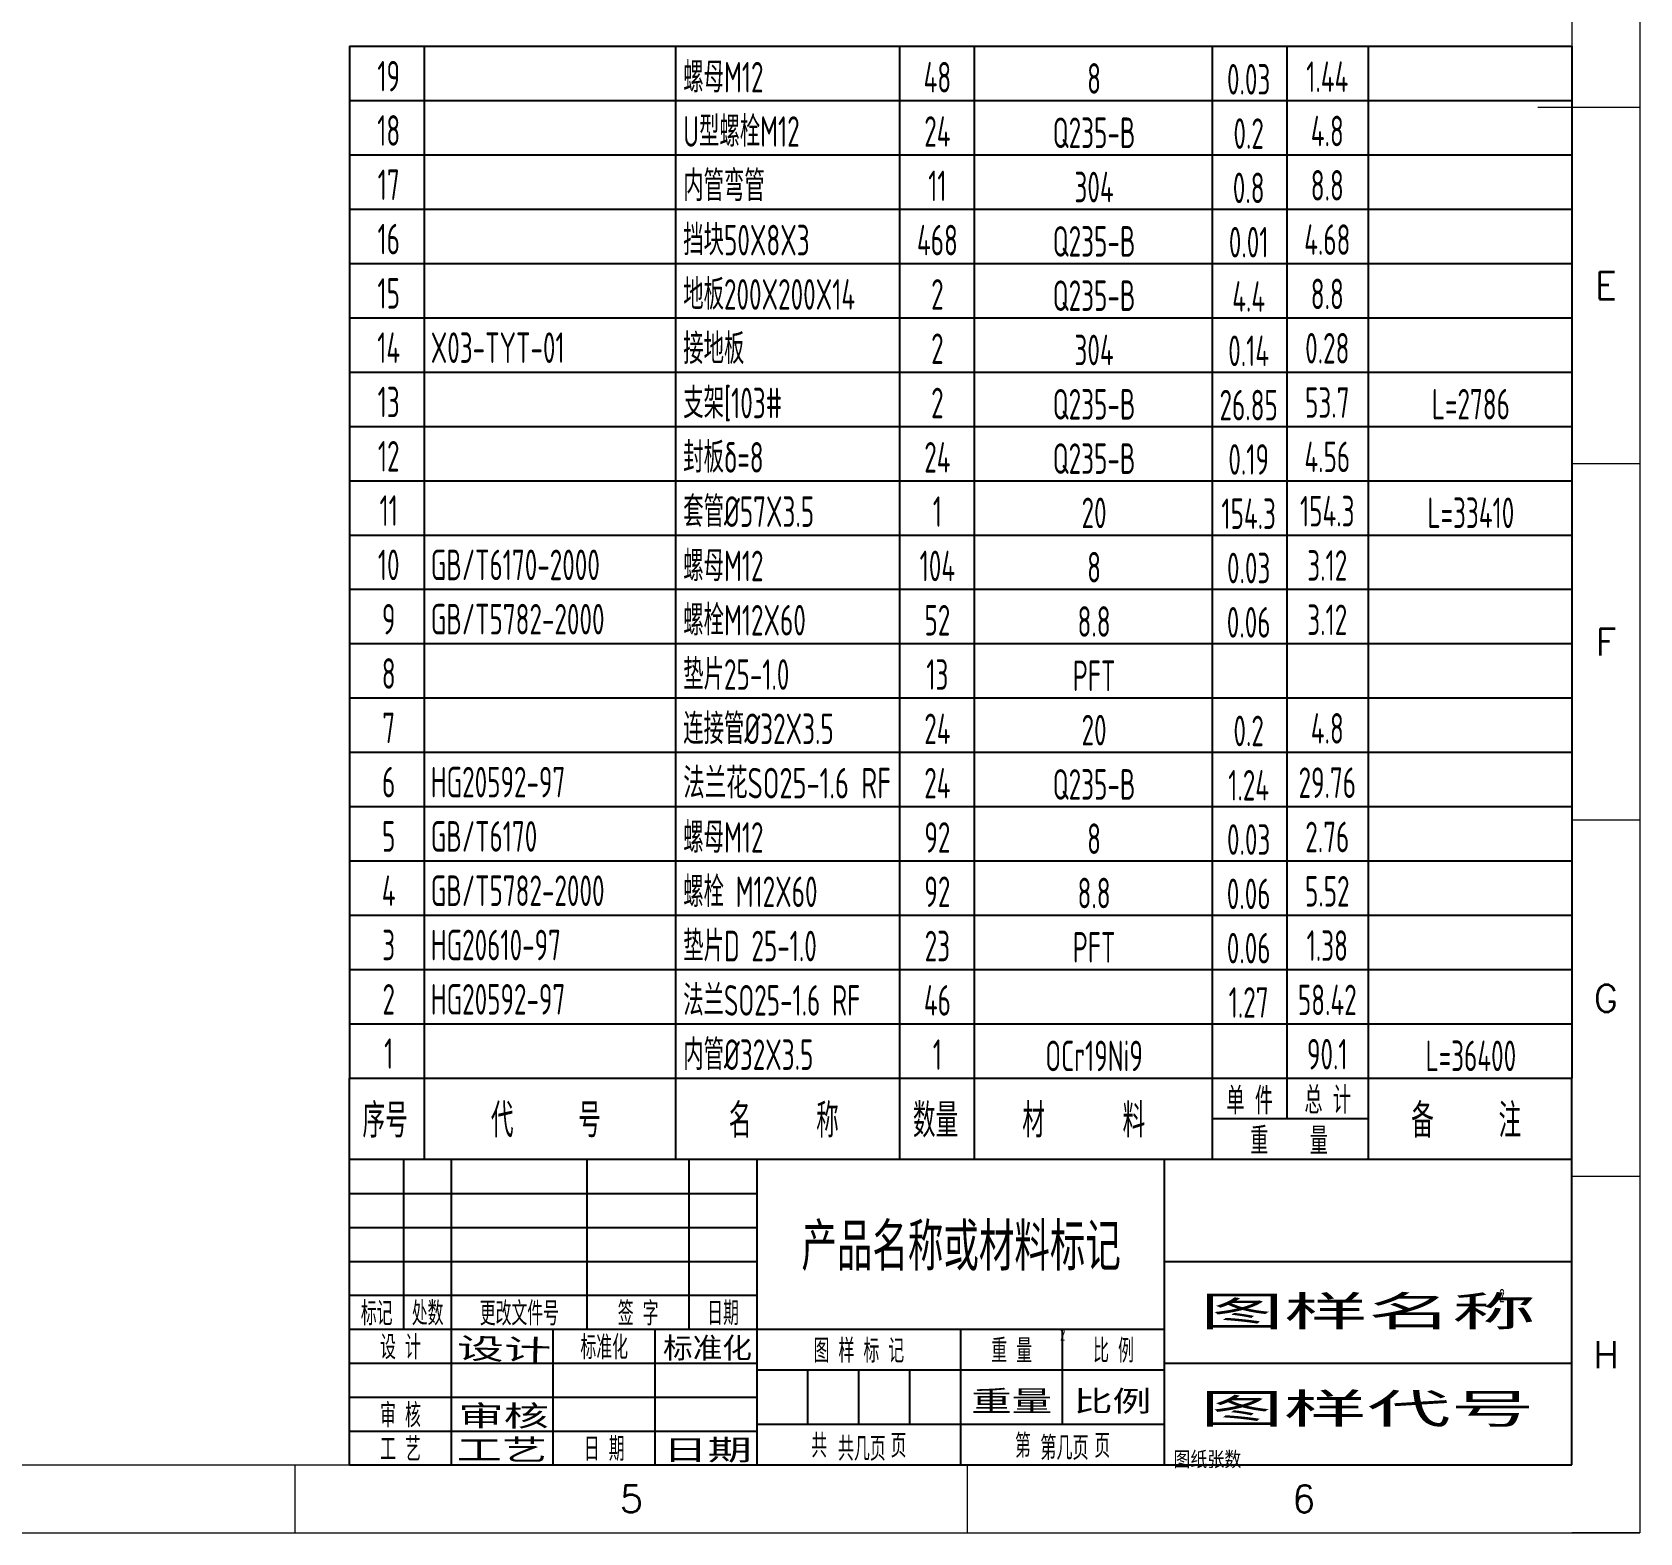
# Model space of a CAD drawing. Header units: millimetres. Extents: x -120 to 7008, y -120 to 4920.
# Drawn here: x 4167 to 7008, y -120 to 2533 of the extents above; entities that cross this region are included whole.
import ezdxf
from ezdxf.enums import TextEntityAlignment as Align

# ---------------------------------------------------------------- set-up
doc = ezdxf.new("R2010")
doc.units = ezdxf.units.MM
doc.header["$LTSCALE"] = 120
for name, color, linetype in [('1轮廓实线层', 7, 'Continuous'), ('2细线层', 4, 'Continuous'), ('6文字层', 3, 'Continuous'), ('图框层', 7, 'Continuous')]:
    doc.layers.add(name, color=color, linetype=linetype)
doc.styles.add('PC_TEXTSTYLE', font='isocp.shx', dxfattribs={"width": 0.8, "bigfont": 'hzfs.shx'})
doc.styles.add('TH_GBDIM', font='romans.shx', dxfattribs={"width": 0.8, "bigfont": 'gbcbig.shx'})

# ---------------------------------------------------------------- blocks, each defined once
blk = doc.blocks.new('PC_MXBTITLERECORD')
at = {"layer": '1轮廓实线层'}
for p, q in [((-180, 0), (-180, 12)), ((0, 0), (0, 12))]:
    blk.add_line(p, q, dxfattribs=at)
at = {"layer": '2细线层'}
for p, q in [((-169, 12), (-169, 0)), ((-132, 12), (-132, 0)), ((-99, 12), (-99, 0)), ((-88, 12), (-88, 0)), ((-53, 12), (-53, 0)), ((-42, 12), (-42, 6)), ((-30, 12), (-30, 0)), ((-30, 6), (-53, 6))]:
    blk.add_line(p, q, dxfattribs=at)
at = {"style": 'PC_TEXTSTYLE', "flags": 1}
blk.add_attdef('Fo oFShowMe', (-53, 6), '', height=0.00000005, dxfattribs=at)
at = {"layer": '6文字层', "style": 'PC_TEXTSTYLE', "width": 0.667}
for s, height, p in [('单 件', 4, (-47.45, 8.84)), ('总 计', 4, (-35.96, 8.94)), ('序号', 5, (-174.77, 6)), ('代     号', 5, (-151.09, 6)), ('名     称', 5, (-116.06, 6)), ('数量', 5, (-93.71, 6)), ('材      料', 5, (-71.89, 6)), ('备     注', 5, (-15.57, 6)), ('重    量', 4, (-41.65, 2.94))]:
    blk.add_text(s, height=height, dxfattribs=at).set_placement(p, align=Align.MIDDLE)
blk = doc.blocks.new('PC_MXB_BLOCK')
at = {"layer": '1轮廓实线层'}
for p, q in [((-180, 8), (-180, 0)), ((0, 8), (0, 0))]:
    blk.add_line(p, q, dxfattribs=at)
at = {"layer": '2细线层'}
for p, q in [((-180, 8), (0, 8)), ((-169, 8), (-169, 0)), ((-132, 8), (-132, 0)), ((-99, 8), (-99, 0)), ((-88, 8), (-88, 0)), ((-53, 8), (-53, 0)), ((-42, 8), (-42, 0)), ((-30, 8), (-30, 0)), ((-180, 0), (0, 0))]:
    blk.add_line(p, q, dxfattribs=at)
at = {"layer": '6文字层', "style": 'PC_TEXTSTYLE'}
for tag, width, p, p2 in [('序号', 0.769182, (-178.38, 1.35), (-170.09, 1.35)), ('代号', 3.14773, (-168.05, 1.35), (-134.11, 1.35)), ('名称', 2.802424, (-130.87, 1.2), (-100.28, 1.2)), ('数量', 0.817449, (-97.88, 1.2), (-89, 1.2)), ('材料', 2.943328, (-86.43, 1.01), (-54.3, 1.01)), ('单重', 0.854038, (-52.21, 0.89), (-43, 0.89)), ('总重', 0.958888, (-41.2, 1.27), (-30.86, 1.27)), ('备注', 2.494074, (-28.61, 1.02), (-1.16, 1.02))]:
    blk.add_attdef(tag, text='', height=4.5, dxfattribs=dict(at, width=width)).set_placement(p, p2, align=Align.FIT)

msp = doc.modelspace()

# ---------------------------------------------------------------- linework, layer by layer
at = {"layer": '1轮廓实线层', "lineweight": 0}
msp.add_line((7008, 2400), (6828, 2400), dxfattribs=at)
at = {"layer": '1轮廓实线层'}
for p, q in [((6888, 540), (4728, 540)), ((4728, 0), (4728, 540)), ((4824, 240), (4824, 540)), ((4908, 240), (4908, 540)), ((5148, 240), (5148, 540)), ((5328, 240), (5328, 540)), ((5448, 0), (5448, 540)), ((6168, 360), (6888, 360)), ((4728, 240), (6168, 240)), ((4908, 0), (4908, 240)), ((5088, 0), (5088, 240)), ((5268, 0), (5268, 240)), ((6168, 180), (6888, 180)), ((4728, 0), (6888, 0))]:
    msp.add_line(p, q, dxfattribs=at)
at = {"layer": '1轮廓实线层', "color": 7}
for p, q in [((6168, 0), (6168, 540)), ((4728, 300), (5448, 300))]:
    msp.add_line(p, q, dxfattribs=at)
at = {"layer": '2细线层', "lineweight": 0}
for p, q in [((7008, 4920), (7008, -120)), ((7008, 2400), (6888, 2400)), ((7008, 1770), (6888, 1770)), ((7008, 1140), (6888, 1140)), ((7008, 510), (6888, 510)), ((4632, -120), (4632, 0)), ((5820, -120), (5820, 0)), ((-120, -120), (7008, -120)), ((7008, -120), (6888, -120))]:
    msp.add_line(p, q, dxfattribs=at)
at = {"layer": '2细线层'}
for p, q in [((4728, 480), (5448, 480)), ((4728, 420), (5448, 420)), ((4728, 360), (5448, 360)), ((5808, 0), (5808, 240)), ((5988, 72), (5988, 240)), ((4728, 180), (5448, 180)), ((5448, 168), (6168, 168)), ((5538, 72), (5538, 168)), ((5628, 72), (5628, 168)), ((5718, 72), (5718, 168)), ((4728, 120), (5448, 120)), ((4728, 60), (5448, 60)), ((5448, 72), (6168, 72))]:
    msp.add_line(p, q, dxfattribs=at)
at = {"layer": '图框层', "lineweight": 0}
for p in [(6888, 4800), (0, 0)]:
    msp.add_line(p, (6888, 0), dxfattribs=at)
at = {"layer": '图框层'}
msp.add_line((6888, 0), (6888, 540), dxfattribs=at)

# ---------------------------------------------------------------- block references
at = {"layer": '图框层', "lineweight": 0}
ref = msp.add_blockref('PC_MXB_BLOCK', (6888, 2412), dxfattribs=dict(at, xscale=12, yscale=12, zscale=12))
ref.add_attrib('材料', '8', dxfattribs={"layer": '6文字层', "height": 54, "style": 'PC_TEXTSTYLE', "width": 0.667}).set_placement((6043.58, 2424.12), align=Align.CENTER)
ref.add_attrib('序号', '19', dxfattribs={"layer": '6文字层', "height": 54, "style": 'PC_TEXTSTYLE', "width": 0.667}).set_placement((4797.18, 2428.19), align=Align.CENTER)
ref.add_attrib('名称', '螺母M12', (5317.6, 2426.35), dxfattribs={"layer": '6文字层', "height": 54, "style": 'PC_TEXTSTYLE', "width": 0.667})
ref.add_attrib('数量', '48', dxfattribs={"layer": '6文字层', "height": 54, "style": 'PC_TEXTSTYLE', "width": 0.667}).set_placement((5766.72, 2426.35), align=Align.CENTER)
ref.add_attrib('单重', '0.03', dxfattribs={"layer": '6文字层', "height": 54, "style": 'PC_TEXTSTYLE', "width": 0.667}).set_placement((6316.76, 2422.65), align=Align.CENTER)
ref.add_attrib('总重', '1.44', dxfattribs={"layer": '6文字层', "height": 54, "style": 'PC_TEXTSTYLE', "width": 0.667}).set_placement((6455.69, 2427.19), align=Align.CENTER)
ref = msp.add_blockref('PC_MXB_BLOCK', (6888, 2316), dxfattribs=dict(at, xscale=12, yscale=12, zscale=12))
ref.add_attrib('材料', 'Q235-B', dxfattribs={"layer": '6文字层', "height": 54, "style": 'PC_TEXTSTYLE', "width": 0.667}).set_placement((6043.58, 2328.12), align=Align.CENTER)
ref.add_attrib('序号', '18', dxfattribs={"layer": '6文字层', "height": 54, "style": 'PC_TEXTSTYLE', "width": 0.667}).set_placement((4797.18, 2332.19), align=Align.CENTER)
ref.add_attrib('名称', 'U型螺栓M12', (5317.6, 2330.35), dxfattribs={"layer": '6文字层', "height": 54, "style": 'PC_TEXTSTYLE', "width": 0.667})
ref.add_attrib('数量', '24', dxfattribs={"layer": '6文字层', "height": 54, "style": 'PC_TEXTSTYLE', "width": 0.667}).set_placement((5766.72, 2330.35), align=Align.CENTER)
ref.add_attrib('单重', '0.2', dxfattribs={"layer": '6文字层', "height": 54, "style": 'PC_TEXTSTYLE', "width": 0.667}).set_placement((6316.76, 2326.65), align=Align.CENTER)
ref.add_attrib('总重', '4.8', dxfattribs={"layer": '6文字层', "height": 54, "style": 'PC_TEXTSTYLE', "width": 0.667}).set_placement((6455.69, 2331.19), align=Align.CENTER)
ref = msp.add_blockref('PC_MXB_BLOCK', (6888, 2220), dxfattribs=dict(at, xscale=12, yscale=12, zscale=12))
ref.add_attrib('材料', '304', dxfattribs={"layer": '6文字层', "height": 54, "style": 'PC_TEXTSTYLE', "width": 0.667}).set_placement((6043.58, 2232.12), align=Align.CENTER)
ref.add_attrib('序号', '17', dxfattribs={"layer": '6文字层', "height": 54, "style": 'PC_TEXTSTYLE', "width": 0.667}).set_placement((4797.18, 2236.19), align=Align.CENTER)
ref.add_attrib('名称', '内管弯管', (5317.6, 2234.35), dxfattribs={"layer": '6文字层', "height": 54, "style": 'PC_TEXTSTYLE', "width": 0.667})
ref.add_attrib('数量', '11', dxfattribs={"layer": '6文字层', "height": 54, "style": 'PC_TEXTSTYLE', "width": 0.667}).set_placement((5766.72, 2234.35), align=Align.CENTER)
ref.add_attrib('单重', '0.8', dxfattribs={"layer": '6文字层', "height": 54, "style": 'PC_TEXTSTYLE', "width": 0.667}).set_placement((6316.76, 2230.65), align=Align.CENTER)
ref.add_attrib('总重', '8.8', dxfattribs={"layer": '6文字层', "height": 54, "style": 'PC_TEXTSTYLE', "width": 0.667}).set_placement((6455.69, 2235.19), align=Align.CENTER)
ref = msp.add_blockref('PC_MXB_BLOCK', (6888, 2124), dxfattribs=dict(at, xscale=12, yscale=12, zscale=12))
ref.add_attrib('材料', 'Q235-B', dxfattribs={"layer": '6文字层', "height": 54, "style": 'PC_TEXTSTYLE', "width": 0.667}).set_placement((6043.58, 2136.12), align=Align.CENTER)
ref.add_attrib('序号', '16', dxfattribs={"layer": '6文字层', "height": 54, "style": 'PC_TEXTSTYLE', "width": 0.667}).set_placement((4797.18, 2140.19), align=Align.CENTER)
ref.add_attrib('名称', '挡块50X8X3', (5317.6, 2138.35), dxfattribs={"layer": '6文字层', "height": 54, "style": 'PC_TEXTSTYLE', "width": 0.667})
ref.add_attrib('数量', '468', dxfattribs={"layer": '6文字层', "height": 54, "style": 'PC_TEXTSTYLE', "width": 0.667}).set_placement((5766.72, 2138.35), align=Align.CENTER)
ref.add_attrib('单重', '0.01', dxfattribs={"layer": '6文字层', "height": 54, "style": 'PC_TEXTSTYLE', "width": 0.667}).set_placement((6316.76, 2134.65), align=Align.CENTER)
ref.add_attrib('总重', '4.68', dxfattribs={"layer": '6文字层', "height": 54, "style": 'PC_TEXTSTYLE', "width": 0.667}).set_placement((6455.69, 2139.19), align=Align.CENTER)
ref = msp.add_blockref('PC_MXB_BLOCK', (6888, 2028), dxfattribs=dict(at, xscale=12, yscale=12, zscale=12))
ref.add_attrib('材料', 'Q235-B', dxfattribs={"layer": '6文字层', "height": 54, "style": 'PC_TEXTSTYLE', "width": 0.667}).set_placement((6043.58, 2040.12), align=Align.CENTER)
ref.add_attrib('序号', '15', dxfattribs={"layer": '6文字层', "height": 54, "style": 'PC_TEXTSTYLE', "width": 0.667}).set_placement((4797.18, 2044.19), align=Align.CENTER)
ref.add_attrib('名称', '地板200X200X14', (5317.6, 2042.35), dxfattribs={"layer": '6文字层', "height": 54, "style": 'PC_TEXTSTYLE', "width": 0.667})
ref.add_attrib('数量', '2', dxfattribs={"layer": '6文字层', "height": 54, "style": 'PC_TEXTSTYLE', "width": 0.667}).set_placement((5766.72, 2042.35), align=Align.CENTER)
ref.add_attrib('单重', '4.4', dxfattribs={"layer": '6文字层', "height": 54, "style": 'PC_TEXTSTYLE', "width": 0.667}).set_placement((6316.76, 2038.65), align=Align.CENTER)
ref.add_attrib('总重', '8.8', dxfattribs={"layer": '6文字层', "height": 54, "style": 'PC_TEXTSTYLE', "width": 0.667}).set_placement((6455.69, 2043.19), align=Align.CENTER)
ref = msp.add_blockref('PC_MXB_BLOCK', (6888, 1932), dxfattribs=dict(at, xscale=12, yscale=12, zscale=12))
ref.add_attrib('材料', '304', dxfattribs={"layer": '6文字层', "height": 54, "style": 'PC_TEXTSTYLE', "width": 0.667}).set_placement((6043.58, 1944.12), align=Align.CENTER)
ref.add_attrib('代号', 'X03-TYT-01', (4871.44, 1948.19), dxfattribs={"layer": '6文字层', "height": 54, "style": 'PC_TEXTSTYLE', "width": 0.667})
ref.add_attrib('序号', '14', dxfattribs={"layer": '6文字层', "height": 54, "style": 'PC_TEXTSTYLE', "width": 0.667}).set_placement((4797.18, 1948.19), align=Align.CENTER)
ref.add_attrib('名称', '接地板', (5317.6, 1946.35), dxfattribs={"layer": '6文字层', "height": 54, "style": 'PC_TEXTSTYLE', "width": 0.667})
ref.add_attrib('数量', '2', dxfattribs={"layer": '6文字层', "height": 54, "style": 'PC_TEXTSTYLE', "width": 0.667}).set_placement((5766.72, 1946.35), align=Align.CENTER)
ref.add_attrib('单重', '0.14', dxfattribs={"layer": '6文字层', "height": 54, "style": 'PC_TEXTSTYLE', "width": 0.667}).set_placement((6316.76, 1942.65), align=Align.CENTER)
ref.add_attrib('总重', '0.28', dxfattribs={"layer": '6文字层', "height": 54, "style": 'PC_TEXTSTYLE', "width": 0.667}).set_placement((6455.69, 1947.19), align=Align.CENTER)
ref = msp.add_blockref('PC_MXB_BLOCK', (6888, 1836), dxfattribs=dict(at, xscale=12, yscale=12, zscale=12))
ref.add_attrib('材料', 'Q235-B', dxfattribs={"layer": '6文字层', "height": 54, "style": 'PC_TEXTSTYLE', "width": 0.667}).set_placement((6043.58, 1848.12), align=Align.CENTER)
ref.add_attrib('序号', '13', dxfattribs={"layer": '6文字层', "height": 54, "style": 'PC_TEXTSTYLE', "width": 0.667}).set_placement((4797.18, 1852.19), align=Align.CENTER)
ref.add_attrib('名称', '支架[103#', (5317.6, 1850.35), dxfattribs={"layer": '6文字层', "height": 54, "style": 'PC_TEXTSTYLE', "width": 0.667})
ref.add_attrib('数量', '2', dxfattribs={"layer": '6文字层', "height": 54, "style": 'PC_TEXTSTYLE', "width": 0.667}).set_placement((5766.72, 1850.35), align=Align.CENTER)
ref.add_attrib('备注', 'L=2786', dxfattribs={"layer": '6文字层', "height": 54, "style": 'PC_TEXTSTYLE', "width": 0.667}).set_placement((6709.38, 1848.3), align=Align.CENTER)
ref.add_attrib('单重', '26.85', dxfattribs={"layer": '6文字层', "height": 54, "style": 'PC_TEXTSTYLE', "width": 0.667}).set_placement((6316.76, 1846.65), align=Align.CENTER)
ref.add_attrib('总重', '53.7', dxfattribs={"layer": '6文字层', "height": 54, "style": 'PC_TEXTSTYLE', "width": 0.667}).set_placement((6455.69, 1851.19), align=Align.CENTER)
ref = msp.add_blockref('PC_MXB_BLOCK', (6888, 1740), dxfattribs=dict(at, xscale=12, yscale=12, zscale=12))
ref.add_attrib('材料', 'Q235-B', dxfattribs={"layer": '6文字层', "height": 54, "style": 'PC_TEXTSTYLE', "width": 0.667}).set_placement((6043.58, 1752.12), align=Align.CENTER)
ref.add_attrib('序号', '12', dxfattribs={"layer": '6文字层', "height": 54, "style": 'PC_TEXTSTYLE', "width": 0.667}).set_placement((4797.18, 1756.19), align=Align.CENTER)
ref.add_attrib('名称', '封板δ=8', (5317.6, 1754.35), dxfattribs={"layer": '6文字层', "height": 54, "style": 'PC_TEXTSTYLE', "width": 0.667})
ref.add_attrib('数量', '24', dxfattribs={"layer": '6文字层', "height": 54, "style": 'PC_TEXTSTYLE', "width": 0.667}).set_placement((5766.72, 1754.35), align=Align.CENTER)
ref.add_attrib('单重', '0.19', dxfattribs={"layer": '6文字层', "height": 54, "style": 'PC_TEXTSTYLE', "width": 0.667}).set_placement((6316.76, 1750.65), align=Align.CENTER)
ref.add_attrib('总重', '4.56', dxfattribs={"layer": '6文字层', "height": 54, "style": 'PC_TEXTSTYLE', "width": 0.667}).set_placement((6455.69, 1755.19), align=Align.CENTER)
ref = msp.add_blockref('PC_MXB_BLOCK', (6888, 1644), dxfattribs=dict(at, xscale=12, yscale=12, zscale=12))
ref.add_attrib('材料', '20', dxfattribs={"layer": '6文字层', "height": 54, "style": 'PC_TEXTSTYLE', "width": 0.667}).set_placement((6043.58, 1656.12), align=Align.CENTER)
ref.add_attrib('序号', '11', dxfattribs={"layer": '6文字层', "height": 54, "style": 'PC_TEXTSTYLE', "width": 0.667}).set_placement((4797.18, 1660.19), align=Align.CENTER)
ref.add_attrib('名称', '套管%%C57X3.5', (5317.6, 1658.35), dxfattribs={"layer": '6文字层', "height": 54, "style": 'PC_TEXTSTYLE', "width": 0.667})
ref.add_attrib('数量', '1', dxfattribs={"layer": '6文字层', "height": 54, "style": 'PC_TEXTSTYLE', "width": 0.667}).set_placement((5766.72, 1658.35), align=Align.CENTER)
ref.add_attrib('备注', 'L=33410', dxfattribs={"layer": '6文字层', "height": 54, "style": 'PC_TEXTSTYLE', "width": 0.667}).set_placement((6709.38, 1656.3), align=Align.CENTER)
ref.add_attrib('单重', '154.3', dxfattribs={"layer": '6文字层', "height": 54, "style": 'PC_TEXTSTYLE', "width": 0.667}).set_placement((6316.76, 1654.65), align=Align.CENTER)
ref.add_attrib('总重', '154.3', dxfattribs={"layer": '6文字层', "height": 54, "style": 'PC_TEXTSTYLE', "width": 0.667}).set_placement((6455.69, 1659.19), align=Align.CENTER)
ref = msp.add_blockref('PC_MXB_BLOCK', (6888, 1548), dxfattribs=dict(at, xscale=12, yscale=12, zscale=12))
ref.add_attrib('材料', '8', dxfattribs={"layer": '6文字层', "height": 54, "style": 'PC_TEXTSTYLE', "width": 0.667}).set_placement((6043.58, 1560.12), align=Align.CENTER)
ref.add_attrib('代号', 'GB/T6170-2000', (4871.44, 1564.19), dxfattribs={"layer": '6文字层', "height": 54, "style": 'PC_TEXTSTYLE', "width": 0.667})
ref.add_attrib('序号', '10', dxfattribs={"layer": '6文字层', "height": 54, "style": 'PC_TEXTSTYLE', "width": 0.667}).set_placement((4797.18, 1564.19), align=Align.CENTER)
ref.add_attrib('名称', '螺母M12', (5317.6, 1562.35), dxfattribs={"layer": '6文字层', "height": 54, "style": 'PC_TEXTSTYLE', "width": 0.667})
ref.add_attrib('数量', '104', dxfattribs={"layer": '6文字层', "height": 54, "style": 'PC_TEXTSTYLE', "width": 0.667}).set_placement((5766.72, 1562.35), align=Align.CENTER)
ref.add_attrib('单重', '0.03', dxfattribs={"layer": '6文字层', "height": 54, "style": 'PC_TEXTSTYLE', "width": 0.667}).set_placement((6316.76, 1558.65), align=Align.CENTER)
ref.add_attrib('总重', '3.12', dxfattribs={"layer": '6文字层', "height": 54, "style": 'PC_TEXTSTYLE', "width": 0.667}).set_placement((6455.69, 1563.19), align=Align.CENTER)
ref = msp.add_blockref('PC_MXB_BLOCK', (6888, 1452), dxfattribs=dict(at, xscale=12, yscale=12, zscale=12))
ref.add_attrib('材料', '8.8', dxfattribs={"layer": '6文字层', "height": 54, "style": 'PC_TEXTSTYLE', "width": 0.667}).set_placement((6043.58, 1464.12), align=Align.CENTER)
ref.add_attrib('代号', 'GB/T5782-2000', (4871.44, 1468.19), dxfattribs={"layer": '6文字层', "height": 54, "style": 'PC_TEXTSTYLE', "width": 0.667})
ref.add_attrib('序号', '9', dxfattribs={"layer": '6文字层', "height": 54, "style": 'PC_TEXTSTYLE', "width": 0.667}).set_placement((4797.18, 1468.19), align=Align.CENTER)
ref.add_attrib('名称', '螺栓M12X60', (5317.6, 1466.35), dxfattribs={"layer": '6文字层', "height": 54, "style": 'PC_TEXTSTYLE', "width": 0.667})
ref.add_attrib('数量', '52', dxfattribs={"layer": '6文字层', "height": 54, "style": 'PC_TEXTSTYLE', "width": 0.667}).set_placement((5766.72, 1466.35), align=Align.CENTER)
ref.add_attrib('单重', '0.06', dxfattribs={"layer": '6文字层', "height": 54, "style": 'PC_TEXTSTYLE', "width": 0.667}).set_placement((6316.76, 1462.65), align=Align.CENTER)
ref.add_attrib('总重', '3.12', dxfattribs={"layer": '6文字层', "height": 54, "style": 'PC_TEXTSTYLE', "width": 0.667}).set_placement((6455.69, 1467.19), align=Align.CENTER)
ref = msp.add_blockref('PC_MXB_BLOCK', (6888, 1356), dxfattribs=dict(at, xscale=12, yscale=12, zscale=12))
ref.add_attrib('材料', 'PFT', dxfattribs={"layer": '6文字层', "height": 54, "style": 'PC_TEXTSTYLE', "width": 0.667}).set_placement((6043.58, 1368.12), align=Align.CENTER)
ref.add_attrib('序号', '8', dxfattribs={"layer": '6文字层', "height": 54, "style": 'PC_TEXTSTYLE', "width": 0.667}).set_placement((4797.18, 1372.19), align=Align.CENTER)
ref.add_attrib('名称', '垫片25-1.0', (5317.6, 1370.35), dxfattribs={"layer": '6文字层', "height": 54, "style": 'PC_TEXTSTYLE', "width": 0.667})
ref.add_attrib('数量', '13', dxfattribs={"layer": '6文字层', "height": 54, "style": 'PC_TEXTSTYLE', "width": 0.667}).set_placement((5766.72, 1370.35), align=Align.CENTER)
ref = msp.add_blockref('PC_MXB_BLOCK', (6888, 1260), dxfattribs=dict(at, xscale=12, yscale=12, zscale=12))
ref.add_attrib('材料', '20', dxfattribs={"layer": '6文字层', "height": 54, "style": 'PC_TEXTSTYLE', "width": 0.667}).set_placement((6043.58, 1272.12), align=Align.CENTER)
ref.add_attrib('序号', '7', dxfattribs={"layer": '6文字层', "height": 54, "style": 'PC_TEXTSTYLE', "width": 0.667}).set_placement((4797.18, 1276.19), align=Align.CENTER)
ref.add_attrib('名称', '连接管%%C32X3.5', (5317.6, 1274.35), dxfattribs={"layer": '6文字层', "height": 54, "style": 'PC_TEXTSTYLE', "width": 0.667})
ref.add_attrib('数量', '24', dxfattribs={"layer": '6文字层', "height": 54, "style": 'PC_TEXTSTYLE', "width": 0.667}).set_placement((5766.72, 1274.35), align=Align.CENTER)
ref.add_attrib('单重', '0.2', dxfattribs={"layer": '6文字层', "height": 54, "style": 'PC_TEXTSTYLE', "width": 0.667}).set_placement((6316.76, 1270.65), align=Align.CENTER)
ref.add_attrib('总重', '4.8', dxfattribs={"layer": '6文字层', "height": 54, "style": 'PC_TEXTSTYLE', "width": 0.667}).set_placement((6455.69, 1275.19), align=Align.CENTER)
ref = msp.add_blockref('PC_MXB_BLOCK', (6888, 1164), dxfattribs=dict(at, xscale=12, yscale=12, zscale=12))
ref.add_attrib('材料', 'Q235-B', dxfattribs={"layer": '6文字层', "height": 54, "style": 'PC_TEXTSTYLE', "width": 0.667}).set_placement((6043.58, 1176.12), align=Align.CENTER)
ref.add_attrib('代号', 'HG20592-97', (4871.44, 1180.19), dxfattribs={"layer": '6文字层', "height": 54, "style": 'PC_TEXTSTYLE', "width": 0.667})
ref.add_attrib('序号', '6', dxfattribs={"layer": '6文字层', "height": 54, "style": 'PC_TEXTSTYLE', "width": 0.667}).set_placement((4797.18, 1180.19), align=Align.CENTER)
ref.add_attrib('名称', '法兰花SO25-1.6 RF', dxfattribs={"layer": '6文字层', "height": 54, "style": 'PC_TEXTSTYLE', "width": 0.661066}).set_placement((5317.6, 1178.35), (5684.69, 1178.35), align=Align.FIT)
ref.add_attrib('数量', '24', dxfattribs={"layer": '6文字层', "height": 54, "style": 'PC_TEXTSTYLE', "width": 0.667}).set_placement((5766.72, 1178.35), align=Align.CENTER)
ref.add_attrib('单重', '1.24', dxfattribs={"layer": '6文字层', "height": 54, "style": 'PC_TEXTSTYLE', "width": 0.667}).set_placement((6316.76, 1174.65), align=Align.CENTER)
ref.add_attrib('总重', '29.76', dxfattribs={"layer": '6文字层', "height": 54, "style": 'PC_TEXTSTYLE', "width": 0.667}).set_placement((6455.69, 1179.19), align=Align.CENTER)
ref = msp.add_blockref('PC_MXB_BLOCK', (6888, 1068), dxfattribs=dict(at, xscale=12, yscale=12, zscale=12))
ref.add_attrib('材料', '8', dxfattribs={"layer": '6文字层', "height": 54, "style": 'PC_TEXTSTYLE', "width": 0.667}).set_placement((6043.58, 1080.12), align=Align.CENTER)
ref.add_attrib('代号', 'GB/T6170', (4871.44, 1084.19), dxfattribs={"layer": '6文字层', "height": 54, "style": 'PC_TEXTSTYLE', "width": 0.667})
ref.add_attrib('序号', '5', dxfattribs={"layer": '6文字层', "height": 54, "style": 'PC_TEXTSTYLE', "width": 0.667}).set_placement((4797.18, 1084.19), align=Align.CENTER)
ref.add_attrib('名称', '螺母M12', (5317.6, 1082.35), dxfattribs={"layer": '6文字层', "height": 54, "style": 'PC_TEXTSTYLE', "width": 0.667})
ref.add_attrib('数量', '92', dxfattribs={"layer": '6文字层', "height": 54, "style": 'PC_TEXTSTYLE', "width": 0.667}).set_placement((5766.72, 1082.35), align=Align.CENTER)
ref.add_attrib('单重', '0.03', dxfattribs={"layer": '6文字层', "height": 54, "style": 'PC_TEXTSTYLE', "width": 0.667}).set_placement((6316.76, 1078.65), align=Align.CENTER)
ref.add_attrib('总重', '2.76', dxfattribs={"layer": '6文字层', "height": 54, "style": 'PC_TEXTSTYLE', "width": 0.667}).set_placement((6455.69, 1083.19), align=Align.CENTER)
ref = msp.add_blockref('PC_MXB_BLOCK', (6888, 972), dxfattribs=dict(at, xscale=12, yscale=12, zscale=12))
ref.add_attrib('材料', '8.8', dxfattribs={"layer": '6文字层', "height": 54, "style": 'PC_TEXTSTYLE', "width": 0.667}).set_placement((6043.58, 984.12), align=Align.CENTER)
ref.add_attrib('代号', 'GB/T5782-2000', (4871.44, 988.19), dxfattribs={"layer": '6文字层', "height": 54, "style": 'PC_TEXTSTYLE', "width": 0.667})
ref.add_attrib('序号', '4', dxfattribs={"layer": '6文字层', "height": 54, "style": 'PC_TEXTSTYLE', "width": 0.667}).set_placement((4797.18, 988.19), align=Align.CENTER)
ref.add_attrib('名称', '螺栓 M12X60', (5317.6, 986.35), dxfattribs={"layer": '6文字层', "height": 54, "style": 'PC_TEXTSTYLE', "width": 0.667})
ref.add_attrib('数量', '92', dxfattribs={"layer": '6文字层', "height": 54, "style": 'PC_TEXTSTYLE', "width": 0.667}).set_placement((5766.72, 986.35), align=Align.CENTER)
ref.add_attrib('单重', '0.06', dxfattribs={"layer": '6文字层', "height": 54, "style": 'PC_TEXTSTYLE', "width": 0.667}).set_placement((6316.76, 982.65), align=Align.CENTER)
ref.add_attrib('总重', '5.52', dxfattribs={"layer": '6文字层', "height": 54, "style": 'PC_TEXTSTYLE', "width": 0.667}).set_placement((6455.69, 987.19), align=Align.CENTER)
ref = msp.add_blockref('PC_MXB_BLOCK', (6888, 876), dxfattribs=dict(at, xscale=12, yscale=12, zscale=12))
ref.add_attrib('材料', 'PFT', dxfattribs={"layer": '6文字层', "height": 54, "style": 'PC_TEXTSTYLE', "width": 0.667}).set_placement((6043.58, 888.12), align=Align.CENTER)
ref.add_attrib('代号', 'HG20610-97', (4871.44, 892.19), dxfattribs={"layer": '6文字层', "height": 54, "style": 'PC_TEXTSTYLE', "width": 0.667})
ref.add_attrib('序号', '3', dxfattribs={"layer": '6文字层', "height": 54, "style": 'PC_TEXTSTYLE', "width": 0.667}).set_placement((4797.18, 892.19), align=Align.CENTER)
ref.add_attrib('名称', '垫片D 25-1.0', (5317.6, 890.35), dxfattribs={"layer": '6文字层', "height": 54, "style": 'PC_TEXTSTYLE', "width": 0.667})
ref.add_attrib('数量', '23', dxfattribs={"layer": '6文字层', "height": 54, "style": 'PC_TEXTSTYLE', "width": 0.667}).set_placement((5766.72, 890.35), align=Align.CENTER)
ref.add_attrib('单重', '0.06', dxfattribs={"layer": '6文字层', "height": 54, "style": 'PC_TEXTSTYLE', "width": 0.667}).set_placement((6316.76, 886.65), align=Align.CENTER)
ref.add_attrib('总重', '1.38', dxfattribs={"layer": '6文字层', "height": 54, "style": 'PC_TEXTSTYLE', "width": 0.667}).set_placement((6455.69, 891.19), align=Align.CENTER)
ref = msp.add_blockref('PC_MXB_BLOCK', (6888, 780), dxfattribs=dict(at, xscale=12, yscale=12, zscale=12))
ref.add_attrib('代号', 'HG20592-97', (4871.44, 796.19), dxfattribs={"layer": '6文字层', "height": 54, "style": 'PC_TEXTSTYLE', "width": 0.667})
ref.add_attrib('序号', '2', dxfattribs={"layer": '6文字层', "height": 54, "style": 'PC_TEXTSTYLE', "width": 0.667}).set_placement((4797.18, 796.19), align=Align.CENTER)
ref.add_attrib('名称', '法兰SO25-1.6 RF', (5317.6, 794.35), dxfattribs={"layer": '6文字层', "height": 54, "style": 'PC_TEXTSTYLE', "width": 0.667})
ref.add_attrib('数量', '46', dxfattribs={"layer": '6文字层', "height": 54, "style": 'PC_TEXTSTYLE', "width": 0.667}).set_placement((5766.72, 794.35), align=Align.CENTER)
ref.add_attrib('单重', '1.27', dxfattribs={"layer": '6文字层', "height": 54, "style": 'PC_TEXTSTYLE', "width": 0.667}).set_placement((6316.76, 790.65), align=Align.CENTER)
ref.add_attrib('总重', '58.42', dxfattribs={"layer": '6文字层', "height": 54, "style": 'PC_TEXTSTYLE', "width": 0.667}).set_placement((6455.69, 795.19), align=Align.CENTER)
ref = msp.add_blockref('PC_MXB_BLOCK', (6888, 684), dxfattribs=dict(at, xscale=12, yscale=12, zscale=12))
ref.add_attrib('材料', 'OCr19Ni9', dxfattribs={"layer": '6文字层', "height": 54, "style": 'PC_TEXTSTYLE', "width": 0.667}).set_placement((6043.58, 696.12), align=Align.CENTER)
ref.add_attrib('序号', '1', dxfattribs={"layer": '6文字层', "height": 54, "style": 'PC_TEXTSTYLE', "width": 0.667}).set_placement((4797.18, 700.19), align=Align.CENTER)
ref.add_attrib('名称', '内管%%C32X3.5', (5317.6, 698.35), dxfattribs={"layer": '6文字层', "height": 54, "style": 'PC_TEXTSTYLE', "width": 0.667})
ref.add_attrib('数量', '1', dxfattribs={"layer": '6文字层', "height": 54, "style": 'PC_TEXTSTYLE', "width": 0.667}).set_placement((5766.72, 698.35), align=Align.CENTER)
ref.add_attrib('备注', 'L=36400', dxfattribs={"layer": '6文字层', "height": 54, "style": 'PC_TEXTSTYLE', "width": 0.667}).set_placement((6709.38, 696.3), align=Align.CENTER)
ref.add_attrib('总重', '90.1', dxfattribs={"layer": '6文字层', "height": 54, "style": 'PC_TEXTSTYLE', "width": 0.667}).set_placement((6455.69, 699.19), align=Align.CENTER)
at = {"layer": '图框层', "lineweight": 0, "xscale": 12, "yscale": 12, "zscale": 12}
msp.add_blockref('PC_MXBTITLERECORD', (6888, 540), dxfattribs=at)

# ---------------------------------------------------------------- texts
at = {"layer": '6文字层', "lineweight": 0, "style": 'TH_GBDIM'}
for s, p in [('E', (6948, 2085)), ('F', (6948, 1455)), ('G', (6948, 825)), ('H', (6948, 195)), ('5', (5226, -60)), ('6', (6414, -60))]:
    msp.add_text(s, height=48, dxfattribs=at).set_placement(p, align=Align.MIDDLE)
at = {"layer": '6文字层', "style": 'PC_TEXTSTYLE', "width": 0.667}
for s, p in [('标记', (4776, 270)), ('处数', (4866, 270)), (' 更改文件号 ', (5028, 270)), (' 签 字 ', (5238, 270)), (' 日期 ', (5388, 270)), (' 设 计 ', (4818, 210.06)), (' 标准化 ', (5178, 210.06)), (' 图 样 标 记 ', (5628, 204)), (' 重 量 ', (5898, 204)), (' 比 例 ', (6078, 204)), (' 审 核 ', (4818, 90)), ('共       页', (5628, 36)), ('第       页', (5988, 36)), (' 工 艺 ', (4818, 30)), (' 日 期 ', (5178, 30))]:
    msp.add_text(s, height=42, dxfattribs=at).set_placement(p, align=Align.MIDDLE)
at = {"layer": '6文字层', "lineweight": 0, "style": 'PC_TEXTSTYLE', "width": 0.667}
for height, p in [(24, (6759.48, 287.37)), (22, (5983.71, 219.75))]:
    msp.add_text('2', height=height, dxfattribs=at).set_placement(p)
at = {"layer": '6文字层', "style": 'PC_TEXTSTYLE', "flags": 8}
for tag, height, width, p, p2 in [('产品名称或材料标记', 84, 0.675771, (5526.45, 343.63), (6090.94, 343.63)), ('图样名称', 60, 2.237588, (6230.58, 239.73), (6824.78, 239.73)), ('标准化', 42, 1.137204, (5281.98, 184.46), (5438.98, 184.46)), ('重量', 42, 1.550325, (5826.52, 90.51), (5969.41, 90.51)), ('比例', 42, 1.526185, (6007.75, 90.51), (6144.85, 90.51)), ('图样代号', 60, 2.240461, (6230.58, 67.56), (6821.81, 67.56)), ('审核', 42, 1.738738, (4920.14, 64.41), (5080.39, 64.41)), ('工艺', 42, 1.786989, (4917.48, 4.46), (5077.31, 4.46)), ('日期', 42, 1.717904, (5281.98, 4.46), (5438.98, 4.46)), ('共几页', 42, 0.619588, (5591.13, 7.5), (5675.46, 7.5))]:
    msp.add_attdef(tag, text='', height=height, dxfattribs=dict(at, width=width)).set_placement(p, p2, align=Align.FIT)
at = {"layer": '6文字层', "style": 'PC_TEXTSTYLE', "width": 1.813127, "flags": 8}
msp.add_attdef('设计', text=' ', height=42, rotation=358.46442, dxfattribs=at).set_placement((4917.26, 184.46), (5083.6, 180), align=Align.FIT)
at = {"layer": '6文字层', "color": 3, "style": 'PC_TEXTSTYLE', "width": 0.628057, "flags": 8}
msp.add_attdef('第几页', text='', height=42, dxfattribs=at).set_placement((5948.56, 9.04), (6034.05, 9.04), align=Align.FIT)
at = {"layer": '6文字层', "ltscale": 10, "style": 'PC_TEXTSTYLE', "flags": 1}
msp.add_attdef('图纸张数', (6183.85, -5.9), '', height=30, dxfattribs=at)

doc.saveas('drawing.dxf')
